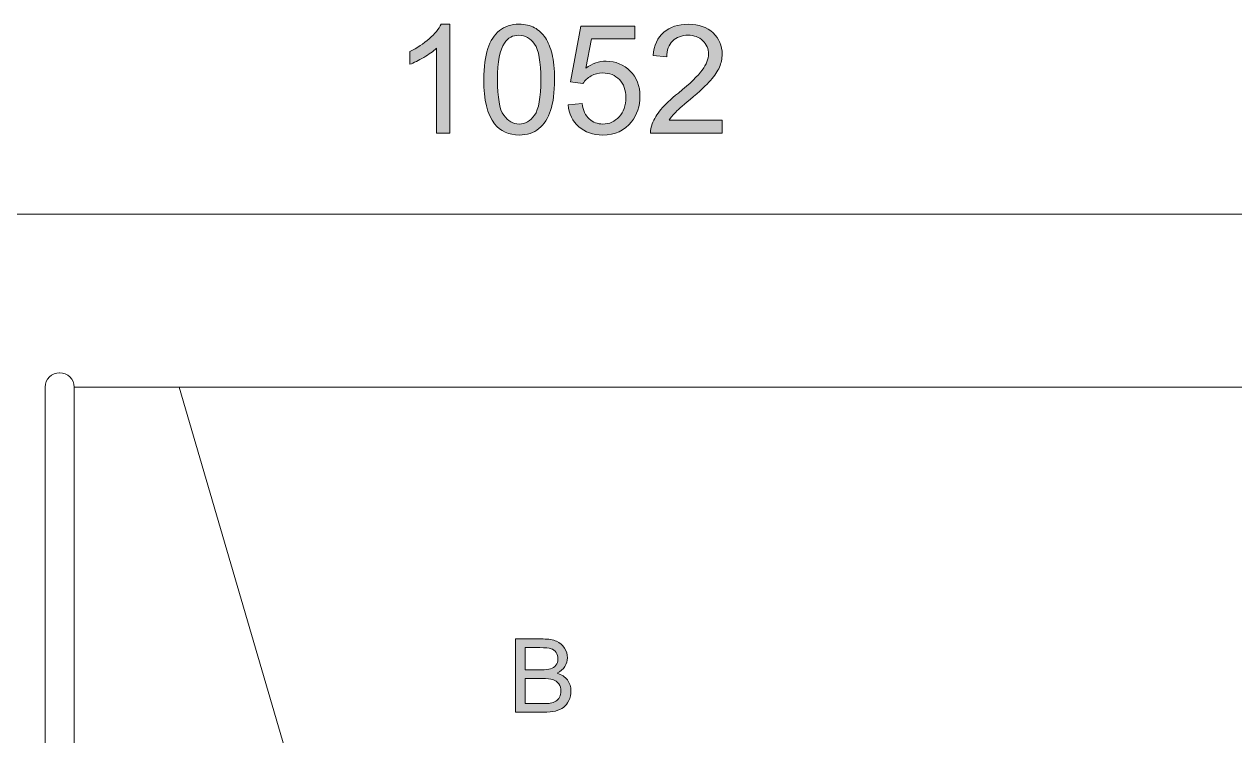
# Model space of a CAD drawing. Header units: millimetres. Extents: x 59 to 361, y 42 to 244.
# Drawn here: x 120.08 to 151.09, y 211.06 to 229.28 of the extents above; entities that cross this region are included whole.
import ezdxf

# ---------------------------------------------------------------- set-up
doc = ezdxf.new("R2010")
doc.units = ezdxf.units.MM
doc.header["$MEASUREMENT"] = 0
doc.layers.add('4-view', color=7, linetype='Continuous', lineweight=0)

# ---------------------------------------------------------------- blocks, each defined once
blk = doc.blocks.new('Block_0')
at = {"layer": '4-view'}
h = blk.add_hatch(color=1, dxfattribs=at)
h.dxf.hatch_style = 2
edge = h.paths.add_edge_path()
edge.add_spline(control_points=[(132.914, 211.884), (132.914, 211.884), (133.381, 211.884), (133.381, 211.884), (133.461, 211.884), (133.518, 211.888), (133.55, 211.894), (133.607, 211.904), (133.655, 211.921), (133.694, 211.945), (133.732, 211.969), (133.764, 212.003), (133.788, 212.049), (133.813, 212.095), (133.825, 212.147), (133.825, 212.207), (133.825, 212.277), (133.807, 212.338), (133.771, 212.389), (133.736, 212.441), (133.686, 212.477), (133.622, 212.498), (133.559, 212.519), (133.467, 212.529), (133.348, 212.529), (133.348, 212.529), (132.914, 212.529), (132.914, 212.529), (132.914, 212.529), (132.914, 211.884), (132.914, 211.884)], knot_values=[0, 0, 0, 0, 1, 1, 1, 2, 2, 2, 3, 3, 3, 4, 4, 4, 5, 5, 5, 6, 6, 6, 7, 7, 7, 8, 8, 8, 9, 9, 9, 10, 10, 10, 10], degree=3, periodic=0)
edge = h.paths.add_edge_path()
edge.add_spline(control_points=[(132.914, 212.751), (132.914, 212.751), (133.32, 212.751), (133.32, 212.751), (133.43, 212.751), (133.509, 212.758), (133.557, 212.773), (133.62, 212.791), (133.667, 212.823), (133.699, 212.866), (133.731, 212.91), (133.747, 212.964), (133.747, 213.03), (133.747, 213.092), (133.732, 213.147), (133.702, 213.194), (133.673, 213.241), (133.63, 213.274), (133.574, 213.291), (133.519, 213.309), (133.424, 213.318), (133.289, 213.318), (133.289, 213.318), (132.914, 213.318), (132.914, 213.318), (132.914, 213.318), (132.914, 212.751), (132.914, 212.751)], knot_values=[0, 0, 0, 0, 1, 1, 1, 2, 2, 2, 3, 3, 3, 4, 4, 4, 5, 5, 5, 6, 6, 6, 7, 7, 7, 8, 8, 8, 9, 9, 9, 9], degree=3, periodic=0)
edge = h.paths.add_edge_path()
edge.add_spline(control_points=[(132.666, 211.663), (132.666, 211.663), (132.666, 213.539), (132.666, 213.539), (132.666, 213.539), (133.37, 213.539), (133.37, 213.539), (133.513, 213.539), (133.628, 213.52), (133.715, 213.482), (133.801, 213.444), (133.869, 213.385), (133.918, 213.307), (133.967, 213.228), (133.992, 213.145), (133.992, 213.059), (133.992, 212.979), (133.97, 212.903), (133.927, 212.832), (133.883, 212.762), (133.817, 212.705), (133.729, 212.661), (133.843, 212.628), (133.93, 212.571), (133.991, 212.491), (134.052, 212.411), (134.083, 212.316), (134.083, 212.207), (134.083, 212.119), (134.064, 212.037), (134.027, 211.962), (133.99, 211.886), (133.944, 211.828), (133.889, 211.788), (133.835, 211.747), (133.766, 211.716), (133.684, 211.695), (133.602, 211.674), (133.501, 211.663), (133.381, 211.663), (133.381, 211.663), (132.666, 211.663), (132.666, 211.663)], knot_values=[0, 0, 0, 0, 1, 1, 1, 2, 2, 2, 3, 3, 3, 4, 4, 4, 5, 5, 5, 6, 6, 6, 7, 7, 7, 8, 8, 8, 9, 9, 9, 10, 10, 10, 11, 11, 11, 12, 12, 12, 13, 13, 13, 14, 14, 14, 14], degree=3, periodic=0)
for points, knots in [([(132.666, 211.663), (132.666, 211.663), (132.666, 213.539), (132.666, 213.539), (132.666, 213.539), (133.37, 213.539), (133.37, 213.539), (133.513, 213.539), (133.628, 213.52), (133.715, 213.482), (133.801, 213.444), (133.869, 213.385), (133.918, 213.307), (133.967, 213.228), (133.992, 213.145), (133.992, 213.059), (133.992, 212.979), (133.97, 212.903), (133.927, 212.832), (133.883, 212.762), (133.817, 212.705), (133.729, 212.661), (133.843, 212.628), (133.93, 212.571), (133.991, 212.491), (134.052, 212.411), (134.083, 212.316), (134.083, 212.207), (134.083, 212.119), (134.064, 212.037), (134.027, 211.962), (133.99, 211.886), (133.944, 211.828), (133.889, 211.788), (133.835, 211.747), (133.766, 211.716), (133.684, 211.695), (133.602, 211.674), (133.501, 211.663), (133.381, 211.663), (133.381, 211.663), (132.666, 211.663), (132.666, 211.663)], [0, 0, 0, 0, 1, 1, 1, 2, 2, 2, 3, 3, 3, 4, 4, 4, 5, 5, 5, 6, 6, 6, 7, 7, 7, 8, 8, 8, 9, 9, 9, 10, 10, 10, 11, 11, 11, 12, 12, 12, 13, 13, 13, 14, 14, 14, 14]), ([(132.914, 212.751), (132.914, 212.751), (133.32, 212.751), (133.32, 212.751), (133.43, 212.751), (133.509, 212.758), (133.557, 212.773), (133.62, 212.791), (133.667, 212.823), (133.699, 212.866), (133.731, 212.91), (133.747, 212.964), (133.747, 213.03), (133.747, 213.092), (133.732, 213.147), (133.702, 213.194), (133.673, 213.241), (133.63, 213.274), (133.574, 213.291), (133.519, 213.309), (133.424, 213.318), (133.289, 213.318), (133.289, 213.318), (132.914, 213.318), (132.914, 213.318), (132.914, 213.318), (132.914, 212.751), (132.914, 212.751)], [0, 0, 0, 0, 1, 1, 1, 2, 2, 2, 3, 3, 3, 4, 4, 4, 5, 5, 5, 6, 6, 6, 7, 7, 7, 8, 8, 8, 9, 9, 9, 9]), ([(132.914, 211.884), (132.914, 211.884), (133.381, 211.884), (133.381, 211.884), (133.461, 211.884), (133.518, 211.888), (133.55, 211.894), (133.607, 211.904), (133.655, 211.921), (133.694, 211.945), (133.732, 211.969), (133.764, 212.003), (133.788, 212.049), (133.813, 212.095), (133.825, 212.147), (133.825, 212.207), (133.825, 212.277), (133.807, 212.338), (133.771, 212.389), (133.736, 212.441), (133.686, 212.477), (133.622, 212.498), (133.559, 212.519), (133.467, 212.529), (133.348, 212.529), (133.348, 212.529), (132.914, 212.529), (132.914, 212.529), (132.914, 212.529), (132.914, 211.884), (132.914, 211.884)], [0, 0, 0, 0, 1, 1, 1, 2, 2, 2, 3, 3, 3, 4, 4, 4, 5, 5, 5, 6, 6, 6, 7, 7, 7, 8, 8, 8, 9, 9, 9, 10, 10, 10, 10])]:
    blk.add_open_spline(points, degree=3, knots=knots, dxfattribs=at)
blk = doc.blocks.new('Block_4')
at = {"layer": '4-view'}
h = blk.add_hatch(color=7, dxfattribs=at)
h.dxf.hatch_style = 2
edge = h.paths.add_edge_path()
edge.add_spline(control_points=[(130.977, 226.492), (130.977, 226.492), (130.636, 226.492), (130.636, 226.492), (130.636, 226.492), (130.636, 228.665), (130.636, 228.665), (130.554, 228.587), (130.446, 228.509), (130.313, 228.43), (130.18, 228.352), (130.06, 228.293), (129.954, 228.254), (129.954, 228.254), (129.954, 228.584), (129.954, 228.584), (130.145, 228.673), (130.311, 228.782), (130.454, 228.91), (130.597, 229.037), (130.698, 229.161), (130.757, 229.281), (130.757, 229.281), (130.977, 229.281), (130.977, 229.281), (130.977, 229.281), (130.977, 226.492), (130.977, 226.492)], knot_values=[0, 0, 0, 0, 1, 1, 1, 2, 2, 2, 3, 3, 3, 4, 4, 4, 5, 5, 5, 6, 6, 6, 7, 7, 7, 8, 8, 8, 9, 9, 9, 9], degree=3, periodic=0)
h = blk.add_hatch(color=7, dxfattribs=at)
h.dxf.hatch_style = 2
edge = h.paths.add_edge_path()
edge.add_spline(control_points=[(132.201, 227.862), (132.201, 227.406), (132.254, 227.102), (132.361, 226.951), (132.468, 226.8), (132.6, 226.725), (132.756, 226.725), (132.913, 226.725), (133.045, 226.801), (133.151, 226.952), (133.258, 227.104), (133.311, 227.407), (133.311, 227.862), (133.311, 228.319), (133.258, 228.623), (133.151, 228.773), (133.045, 228.924), (132.912, 228.999), (132.752, 228.999), (132.596, 228.999), (132.471, 228.932), (132.377, 228.8), (132.26, 228.63), (132.201, 228.318), (132.201, 227.862)], knot_values=[0, 0, 0, 0, 1, 1, 1, 2, 2, 2, 3, 3, 3, 4, 4, 4, 5, 5, 5, 6, 6, 6, 7, 7, 7, 8, 8, 8, 8], degree=3, periodic=0)
edge = h.paths.add_edge_path()
edge.add_spline(control_points=[(131.851, 227.862), (131.851, 228.19), (131.884, 228.454), (131.952, 228.655), (132.02, 228.855), (132.12, 229.009), (132.253, 229.118), (132.386, 229.227), (132.554, 229.281), (132.756, 229.281), (132.905, 229.281), (133.036, 229.251), (133.148, 229.191), (133.261, 229.131), (133.354, 229.044), (133.427, 228.931), (133.5, 228.818), (133.558, 228.681), (133.599, 228.518), (133.641, 228.356), (133.662, 228.137), (133.662, 227.862), (133.662, 227.536), (133.629, 227.273), (133.562, 227.073), (133.495, 226.872), (133.394, 226.718), (133.261, 226.608), (133.128, 226.499), (132.96, 226.444), (132.756, 226.444), (132.488, 226.444), (132.278, 226.54), (132.125, 226.732), (131.942, 226.964), (131.851, 227.34), (131.851, 227.862)], knot_values=[0, 0, 0, 0, 1, 1, 1, 2, 2, 2, 3, 3, 3, 4, 4, 4, 5, 5, 5, 6, 6, 6, 7, 7, 7, 8, 8, 8, 9, 9, 9, 10, 10, 10, 11, 11, 11, 12, 12, 12, 12], degree=3, periodic=0)
h = blk.add_hatch(color=7, dxfattribs=at)
h.dxf.hatch_style = 2
edge = h.paths.add_edge_path()
edge.add_spline(control_points=[(134.009, 227.219), (134.009, 227.219), (134.367, 227.25), (134.367, 227.25), (134.393, 227.075), (134.455, 226.944), (134.551, 226.857), (134.648, 226.769), (134.765, 226.725), (134.901, 226.725), (135.065, 226.725), (135.204, 226.787), (135.318, 226.911), (135.432, 227.034), (135.489, 227.199), (135.489, 227.403), (135.489, 227.598), (135.434, 227.751), (135.325, 227.864), (135.215, 227.976), (135.072, 228.032), (134.895, 228.032), (134.786, 228.032), (134.686, 228.007), (134.598, 227.957), (134.51, 227.908), (134.44, 227.843), (134.39, 227.763), (134.39, 227.763), (134.069, 227.805), (134.069, 227.805), (134.069, 227.805), (134.338, 229.232), (134.338, 229.232), (134.338, 229.232), (135.72, 229.232), (135.72, 229.232), (135.72, 229.232), (135.72, 228.906), (135.72, 228.906), (135.72, 228.906), (134.611, 228.906), (134.611, 228.906), (134.611, 228.906), (134.462, 228.159), (134.462, 228.159), (134.628, 228.275), (134.803, 228.334), (134.986, 228.334), (135.229, 228.334), (135.434, 228.249), (135.6, 228.082), (135.767, 227.914), (135.85, 227.698), (135.85, 227.434), (135.85, 227.182), (135.777, 226.965), (135.631, 226.782), (135.453, 226.557), (135.209, 226.444), (134.901, 226.444), (134.648, 226.444), (134.442, 226.515), (134.282, 226.657), (134.123, 226.798), (134.031, 226.986), (134.009, 227.219)], knot_values=[0, 0, 0, 0, 1, 1, 1, 2, 2, 2, 3, 3, 3, 4, 4, 4, 5, 5, 5, 6, 6, 6, 7, 7, 7, 8, 8, 8, 9, 9, 9, 10, 10, 10, 11, 11, 11, 12, 12, 12, 13, 13, 13, 14, 14, 14, 15, 15, 15, 16, 16, 16, 17, 17, 17, 18, 18, 18, 19, 19, 19, 20, 20, 20, 21, 21, 21, 22, 22, 22, 22], degree=3, periodic=0)
h = blk.add_hatch(color=7, dxfattribs=at)
h.dxf.hatch_style = 2
edge = h.paths.add_edge_path()
edge.add_spline(control_points=[(137.959, 226.82), (137.959, 226.82), (137.959, 226.492), (137.959, 226.492), (137.959, 226.492), (136.123, 226.492), (136.123, 226.492), (136.121, 226.574), (136.134, 226.653), (136.163, 226.729), (136.21, 226.854), (136.285, 226.977), (136.388, 227.098), (136.491, 227.219), (136.639, 227.36), (136.834, 227.519), (137.136, 227.766), (137.34, 227.962), (137.446, 228.107), (137.552, 228.252), (137.605, 228.388), (137.605, 228.517), (137.605, 228.653), (137.557, 228.767), (137.46, 228.859), (137.364, 228.952), (137.237, 228.999), (137.082, 228.999), (136.918, 228.999), (136.786, 228.949), (136.688, 228.851), (136.589, 228.752), (136.539, 228.616), (136.538, 228.442), (136.538, 228.442), (136.188, 228.478), (136.188, 228.478), (136.212, 228.739), (136.302, 228.938), (136.459, 229.075), (136.615, 229.212), (136.826, 229.281), (137.09, 229.281), (137.356, 229.281), (137.567, 229.207), (137.723, 229.059), (137.878, 228.911), (137.956, 228.728), (137.956, 228.51), (137.956, 228.399), (137.933, 228.289), (137.887, 228.182), (137.842, 228.075), (137.766, 227.961), (137.661, 227.843), (137.555, 227.724), (137.38, 227.561), (137.135, 227.354), (136.93, 227.182), (136.799, 227.066), (136.741, 227.004), (136.683, 226.943), (136.635, 226.881), (136.597, 226.82), (136.597, 226.82), (137.959, 226.82), (137.959, 226.82)], knot_values=[0, 0, 0, 0, 1, 1, 1, 2, 2, 2, 3, 3, 3, 4, 4, 4, 5, 5, 5, 6, 6, 6, 7, 7, 7, 8, 8, 8, 9, 9, 9, 10, 10, 10, 11, 11, 11, 12, 12, 12, 13, 13, 13, 14, 14, 14, 15, 15, 15, 16, 16, 16, 17, 17, 17, 18, 18, 18, 19, 19, 19, 20, 20, 20, 21, 21, 21, 22, 22, 22, 22], degree=3, periodic=0)
for points, knots in [([(130.977, 226.492), (130.977, 226.492), (130.636, 226.492), (130.636, 226.492), (130.636, 226.492), (130.636, 228.665), (130.636, 228.665), (130.554, 228.587), (130.446, 228.509), (130.313, 228.43), (130.18, 228.352), (130.06, 228.293), (129.954, 228.254), (129.954, 228.254), (129.954, 228.584), (129.954, 228.584), (130.145, 228.673), (130.311, 228.782), (130.454, 228.91), (130.597, 229.037), (130.698, 229.161), (130.757, 229.281), (130.757, 229.281), (130.977, 229.281), (130.977, 229.281), (130.977, 229.281), (130.977, 226.492), (130.977, 226.492)], [0, 0, 0, 0, 1, 1, 1, 2, 2, 2, 3, 3, 3, 4, 4, 4, 5, 5, 5, 6, 6, 6, 7, 7, 7, 8, 8, 8, 9, 9, 9, 9]), ([(131.851, 227.862), (131.851, 228.19), (131.884, 228.454), (131.952, 228.655), (132.02, 228.855), (132.12, 229.009), (132.253, 229.118), (132.386, 229.227), (132.554, 229.281), (132.756, 229.281), (132.905, 229.281), (133.036, 229.251), (133.148, 229.191), (133.261, 229.131), (133.354, 229.044), (133.427, 228.931), (133.5, 228.818), (133.558, 228.681), (133.599, 228.518), (133.641, 228.356), (133.662, 228.137), (133.662, 227.862), (133.662, 227.536), (133.629, 227.273), (133.562, 227.073), (133.495, 226.872), (133.394, 226.718), (133.261, 226.608), (133.128, 226.499), (132.96, 226.444), (132.756, 226.444), (132.488, 226.444), (132.278, 226.54), (132.125, 226.732), (131.942, 226.964), (131.851, 227.34), (131.851, 227.862)], [0, 0, 0, 0, 1, 1, 1, 2, 2, 2, 3, 3, 3, 4, 4, 4, 5, 5, 5, 6, 6, 6, 7, 7, 7, 8, 8, 8, 9, 9, 9, 10, 10, 10, 11, 11, 11, 12, 12, 12, 12]), ([(134.009, 227.219), (134.009, 227.219), (134.367, 227.25), (134.367, 227.25), (134.393, 227.075), (134.455, 226.944), (134.551, 226.857), (134.648, 226.769), (134.765, 226.725), (134.901, 226.725), (135.065, 226.725), (135.204, 226.787), (135.318, 226.911), (135.432, 227.034), (135.489, 227.199), (135.489, 227.403), (135.489, 227.598), (135.434, 227.751), (135.325, 227.864), (135.215, 227.976), (135.072, 228.032), (134.895, 228.032), (134.786, 228.032), (134.686, 228.007), (134.598, 227.957), (134.51, 227.908), (134.44, 227.843), (134.39, 227.763), (134.39, 227.763), (134.069, 227.805), (134.069, 227.805), (134.069, 227.805), (134.338, 229.232), (134.338, 229.232), (134.338, 229.232), (135.72, 229.232), (135.72, 229.232), (135.72, 229.232), (135.72, 228.906), (135.72, 228.906), (135.72, 228.906), (134.611, 228.906), (134.611, 228.906), (134.611, 228.906), (134.462, 228.159), (134.462, 228.159), (134.628, 228.275), (134.803, 228.334), (134.986, 228.334), (135.229, 228.334), (135.434, 228.249), (135.6, 228.082), (135.767, 227.914), (135.85, 227.698), (135.85, 227.434), (135.85, 227.182), (135.777, 226.965), (135.631, 226.782), (135.453, 226.557), (135.209, 226.444), (134.901, 226.444), (134.648, 226.444), (134.442, 226.515), (134.282, 226.657), (134.123, 226.798), (134.031, 226.986), (134.009, 227.219)], [0, 0, 0, 0, 1, 1, 1, 2, 2, 2, 3, 3, 3, 4, 4, 4, 5, 5, 5, 6, 6, 6, 7, 7, 7, 8, 8, 8, 9, 9, 9, 10, 10, 10, 11, 11, 11, 12, 12, 12, 13, 13, 13, 14, 14, 14, 15, 15, 15, 16, 16, 16, 17, 17, 17, 18, 18, 18, 19, 19, 19, 20, 20, 20, 21, 21, 21, 22, 22, 22, 22]), ([(137.959, 226.82), (137.959, 226.82), (137.959, 226.492), (137.959, 226.492), (137.959, 226.492), (136.123, 226.492), (136.123, 226.492), (136.121, 226.574), (136.134, 226.653), (136.163, 226.729), (136.21, 226.854), (136.285, 226.977), (136.388, 227.098), (136.491, 227.219), (136.639, 227.36), (136.834, 227.519), (137.136, 227.766), (137.34, 227.962), (137.446, 228.107), (137.552, 228.252), (137.605, 228.388), (137.605, 228.517), (137.605, 228.653), (137.557, 228.767), (137.46, 228.859), (137.364, 228.952), (137.237, 228.999), (137.082, 228.999), (136.918, 228.999), (136.786, 228.949), (136.688, 228.851), (136.589, 228.752), (136.539, 228.616), (136.538, 228.442), (136.538, 228.442), (136.188, 228.478), (136.188, 228.478), (136.212, 228.739), (136.302, 228.938), (136.459, 229.075), (136.615, 229.212), (136.826, 229.281), (137.09, 229.281), (137.356, 229.281), (137.567, 229.207), (137.723, 229.059), (137.878, 228.911), (137.956, 228.728), (137.956, 228.51), (137.956, 228.399), (137.933, 228.289), (137.887, 228.182), (137.842, 228.075), (137.766, 227.961), (137.661, 227.843), (137.555, 227.724), (137.38, 227.561), (137.135, 227.354), (136.93, 227.182), (136.799, 227.066), (136.741, 227.004), (136.683, 226.943), (136.635, 226.881), (136.597, 226.82), (136.597, 226.82), (137.959, 226.82), (137.959, 226.82)], [0, 0, 0, 0, 1, 1, 1, 2, 2, 2, 3, 3, 3, 4, 4, 4, 5, 5, 5, 6, 6, 6, 7, 7, 7, 8, 8, 8, 9, 9, 9, 10, 10, 10, 11, 11, 11, 12, 12, 12, 13, 13, 13, 14, 14, 14, 15, 15, 15, 16, 16, 16, 17, 17, 17, 18, 18, 18, 19, 19, 19, 20, 20, 20, 21, 21, 21, 22, 22, 22, 22]), ([(132.201, 227.862), (132.201, 227.406), (132.254, 227.102), (132.361, 226.951), (132.468, 226.8), (132.6, 226.725), (132.756, 226.725), (132.913, 226.725), (133.045, 226.801), (133.151, 226.952), (133.258, 227.104), (133.311, 227.407), (133.311, 227.862), (133.311, 228.319), (133.258, 228.623), (133.151, 228.773), (133.045, 228.924), (132.912, 228.999), (132.752, 228.999), (132.596, 228.999), (132.471, 228.932), (132.377, 228.8), (132.26, 228.63), (132.201, 228.318), (132.201, 227.862)], [0, 0, 0, 0, 1, 1, 1, 2, 2, 2, 3, 3, 3, 4, 4, 4, 5, 5, 5, 6, 6, 6, 7, 7, 7, 8, 8, 8, 8])]:
    blk.add_open_spline(points, degree=3, knots=knots, dxfattribs=at)
blk = doc.blocks.new('Block_3')
at = {"layer": '4-view'}
blk.add_blockref('Block_4', (0, 0), dxfattribs=at)

msp = doc.modelspace()

# ---------------------------------------------------------------- linework, layer by layer
at = {"layer": '4-view', "color": 7, "lineweight": 18}
for p, q in [((85.237, 224.419), (191.546, 224.419)), ((124.05, 219.989), (121.357, 219.989)), ((121.357, 206.348), (121.357, 219.989)), ((128.039, 206.348), (124.05, 219.989)), ((124.05, 219.989), (180.748, 219.989))]:
    msp.add_line(p, q, dxfattribs=at)
msp.add_open_spline([(121.357, 219.989), (121.357, 220.089), (121.32, 220.178), (121.247, 220.252), (121.179, 220.319), (121.089, 220.356), (120.99, 220.356), (120.99, 220.356), (120.985, 220.356), (120.985, 220.356), (120.885, 220.356), (120.796, 220.319), (120.723, 220.252), (120.655, 220.178), (120.618, 220.089), (120.618, 219.989), (120.618, 219.989), (120.618, 206.348), (120.618, 206.348)], degree=3, knots=[0, 0, 0, 0, 1, 1, 1, 2, 2, 2, 3, 3, 3, 4, 4, 4, 5, 5, 5, 6, 6, 6, 6], dxfattribs=at)

# ---------------------------------------------------------------- block references
at = {"layer": '4-view'}
for name in ['Block_3', 'Block_0']:
    msp.add_blockref(name, (0, 0), dxfattribs=at)

doc.saveas('drawing.dxf')
